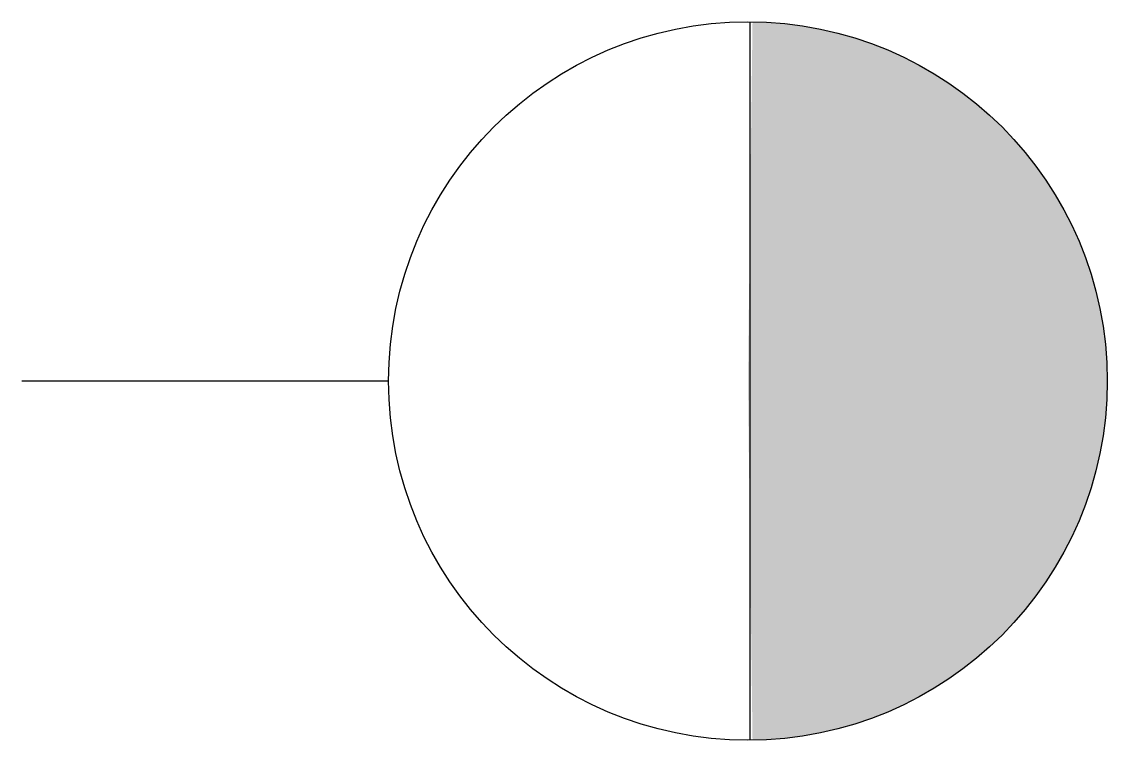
# Model space of a CAD drawing. Header units: feet. Extents: x -0.127 to 0.062, y -0.062 to 0.062.
import ezdxf

# ---------------------------------------------------------------- set-up
doc = ezdxf.new("R2010")
doc.units = ezdxf.units.FT
doc.header["$MEASUREMENT"] = 0

msp = doc.modelspace()

# ---------------------------------------------------------------- linework, layer by layer
for p, q in [((0, -0.0625), (0, 0.0625)), ((-0.0629, 0), (-0.1267, 0))]:
    msp.add_line(p, q)
at = {"const_width": 0.0625}
for points in [[(0, 0.03125, -0.410472), (0.03085, 0, -1)], [(0.03085, 0, -0.410472), (0, -0.03125, -1)]]:
    msp.add_lwpolyline(points, format="xyb", dxfattribs=at)
msp.add_circle((-0.0004, 0), 0.0625)

doc.saveas('drawing.dxf')
